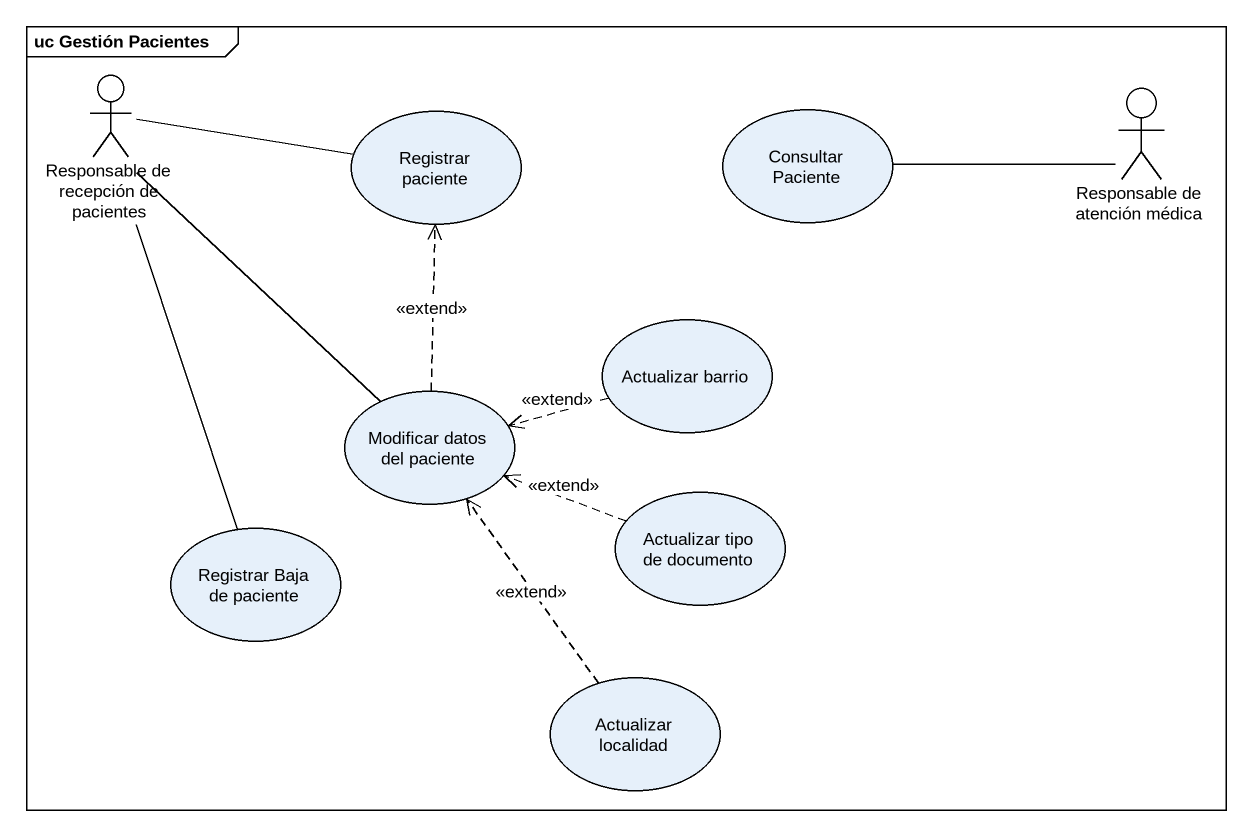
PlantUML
@startuml
mainframe uc Gestión Pacientes
actor "Responsable de recepción de pacientes" as Responsable_de_recepción_de
actor "Responsable de atención médica" as Responsable_de_atención
usecase "Registrar paciente" as Registrar_paciente
usecase "Consultar Paciente" as Consultar_Paciente
usecase "Actualizar barrio" as Actualizar_barrio
usecase "Modificar datos del paciente" as Modificar_datos_del_paciente
usecase "Registrar Baja de paciente" as Registrar_Baja_de_paciente
usecase "Actualizar tipo de documento" as Actualizar_tipo_de_documento
usecase "Actualizar localidad" as Actualizar_localidad
Responsable_de_recepción_de -right- Registrar_paciente
Responsable_de_recepción_de -- Modificar_datos_del_paciente
Responsable_de_recepción_de -- Registrar_Baja_de_paciente
Responsable_de_atención -left- Consultar_Paciente
Actualizar_barrio .left.> Modificar_datos_del_paciente : <<extend>>
Modificar_datos_del_paciente .up.> Registrar_paciente : <<extend>>
Actualizar_tipo_de_documento .left.> Modificar_datos_del_paciente : <<extend>>
Actualizar_localidad .up.> Modificar_datos_del_paciente : <<extend>>
@enduml
